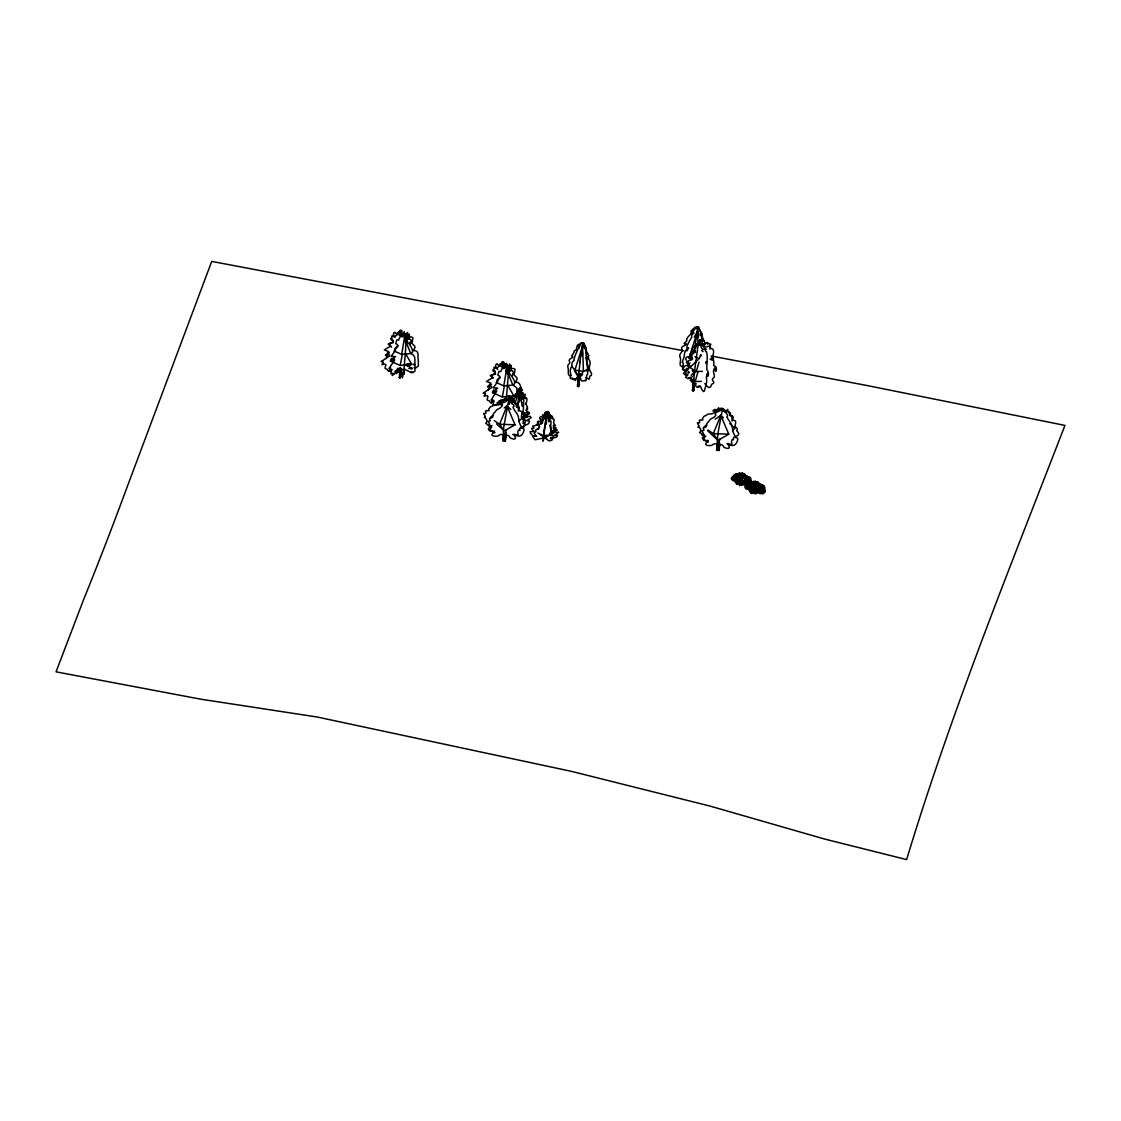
<?xml version="1.0" encoding="UTF-8"?>
<svg xmlns="http://www.w3.org/2000/svg" width="1121" height="1121" viewBox="0 0 1121 1121"><rect width="100%" height="100%" fill="white"/><g stroke="black" fill="none" stroke-linecap="round" stroke-linejoin="round"><path stroke-width="1.5" d="M753.06 493.17L753.873 488.574M756.115 489.274C755.484 481.273 762.504 484.244 762.841 489.288M760.542 485.309L761.383 484.44L760.458 485.855M506.132 370.196L506.132 371.864M400.183 368.206L399.58 377.315M739.482 484.048C745.759 487.397 740.799 481.722 743.265 477.56M506.23 399.889L508.359 374.12M582.388 352.653L582.317 355.946M400.701 368.206L400.099 377.833L401.22 368.599L402.453 377.735L403.476 371.934L403.938 374.358L404.191 369.972M746.516 476.887C749.08 478.036 746.404 473.23 746.432 480.194M746.782 485.463L747.217 481.918L745.717 479.774M760.234 493.688L761.299 487.817M404.373 334.913L404.345 331.802L404.12 334.703M735.166 481.764L735.656 477.966M736.091 476.313L735.684 477.756M737.758 475.332L737.38 477.14M746.782 485.505L747.875 481.484M747.483 480.965L747.959 479.256L748.66 483.978C751.196 481.413 750.622 481.764 751.378 483.137M755.568 484.664L755.19 482.745M506.258 365.992L506.454 363.316L506.496 365.754M543.11 441.043L544.105 437.821M735.796 477.406C739.229 472.502 738.136 473.23 737.786 475.22M737.562 476.271L736.161 476.019M740.112 481.89L739.944 482.703M741.429 475.822C738.263 476.313 742.382 476.719 746.418 476.565M741.766 474.603C740.449 473.118 743.097 473.735 741.85 473.917C740.294 473.328 740.967 477.084 741.78 474.477M743.321 477.532L743.447 476.873M747.132 482.268L747.455 481.091M751.014 484.847L751.238 483.403M755.12 482.969C755.764 480.531 755.092 480.895 756.605 482.997C759.59 484.174 752.009 486.36 753.34 486.668C753.985 485.435 749.192 484.72 751.743 487.046C748.253 489.863 761.635 486.458 750.51 490.087L753.606 492.581L757.137 491.096L754.041 488.602L750.51 490.087L753.606 492.581L757.137 491.096M760.08 487.355L760.234 486.612M508.093 396.147C508.794 399.356 512.423 397.899 509.523 395.965M579.865 362.321L581.953 348.407M582.934 343.432C582.85 341.401 581.435 351.055 582.093 348.421M748.604 490.003C748.043 485.743 752.065 478.891 751.925 482.773M738.066 474.659C736.315 474.575 734.731 472.894 737.268 474.281C732.616 477.07 737.268 475.654 736.371 477.028M757.894 485.323C754.951 484.847 755.596 483.151 752.808 484.776C752.766 485.197 749.487 484.37 749.052 484.02C751.659 483.88 747.203 478.877 747.735 480.489C750.958 482.156 748.912 478.849 748.492 478.036M755.134 483.277C756.283 485.982 758.314 483.389 757.572 483.473M579.935 362.573L580.174 361.256L577.918 380.86M719.738 443.552L719.22 450.11L716.459 449.689L717.72 446.915L717.398 443.356M509.27 404.345L509.509 402.131M717.286 449.423L718.967 450.572C716.922 444.168 722.428 442.879 723.844 447.111C725.301 448.372 731.467 449.983 728.594 445.401C725.904 440.889 730.163 445.892 731.901 444.07C731.158 442.417 731.509 438.241 733.442 439.838C732.896 438.521 733.975 437.344 734.956 435.803C733.12 433.252 732.77 430.506 732.069 425.882C730.317 421.608 728.916 421.076 726.786 416.914C728.51 415.919 727.417 414.35 724.656 411.589C724.096 406.264 721.476 411.505 723.045 408.927M740 482.38L739.608 485.729L740.463 483.095M745.199 476.243C748.211 478.331 743.84 475.136 742.41 472.768M408.408 339.145C407.82 336.72 411.841 336.356 412.934 337.799L412.29 341.611L409.726 342.395M408.787 368.543L411.925 367.996M510.517 370.673C509.929 368.249 513.936 367.87 515.043 369.313L514.581 372.845L512.956 373.657M546.319 424.214L546.516 420.753M546.712 417.292L546.894 413.831L541.261 423.85M760.22 493.59L761.117 491.012M404.583 335.655C403.868 344.413 410.846 328.845 409.235 337.799M506.692 367.184C506.272 375.185 510.826 362.882 510.728 369.215M585.933 377.721C591.271 380.131 588.315 379.781 589.982 375.927C593.191 375.619 590.907 372.116 589.52 369.888C588.315 365.418 592.406 362.84 588.231 358.72C584.868 357.319 586.535 350.453 585.246 346.585C586.661 347.37 585.638 353.283 588.917 355.567C584.279 360.303 588.539 365.698 587.6 374.078C585.737 375.031 587.012 383.284 584.77 380.341C584.097 380.608 580.86 382.611 580.482 378.352M511.344 369.313L511.246 366.063L508.71 369.51M719.542 443.201L718.981 449.675L716.767 450.236L718.491 444.14L717.804 450.6L718.183 449.395M508.331 374.386L507.785 365.194L507.561 366.273L507.491 369.454L509.747 364.017L508.948 369.299M582.948 344.595L582.962 344.75M740.126 481.834L740.631 479.9M760.781 489.709L760.641 490.564M403.294 334.773L403.546 333.371L403.882 334.717M505.403 366.287L505.655 364.885L505.991 366.245M697.626 338.038L697.766 333.652M700.107 330.667C701.466 332.853 701.872 341.583 702.447 345.758M695.146 371.275L694.964 372.424L695.272 371.219M404.317 335.585C404.233 345.422 409.459 322.596 406.853 337.785M506.426 367.099C506.047 374.288 508.724 361.663 505.655 366.875C499.111 374.848 510.98 354.418 501.858 368.907L500.737 371.654L498.929 371.373L497.864 375.115L499.476 376.039L499.504 377.679L497.023 379.921L497.654 381.841L493.73 387.053L493.688 388.076L496.267 387.852L494.389 392.098L496.841 391.019L491.068 400.043L492.736 399.524L491.292 402.887L493.758 400.954L492.96 404.919L493.843 405.536M519.387 397.885L519.135 401.57L519.612 400.141M740.421 476.901L740 476.033M519.64 394.578L519.892 391.271L515.226 402.075M578.856 378.814L578.898 378.099L577.974 386.577L578.968 378.786L578.548 379.739L577.679 386.044L578.45 386.563L579.179 379.276L580.482 378.744L579.655 378.071L579.221 378.8L578.702 386.395L577.427 386.213L578.436 378.113L575.928 378.814L575.465 380.594L574.807 378.646M740.533 474.673C738.15 476.495 741.303 470.694 741.051 474.589M741.626 481.259C746.502 480.138 738.669 480.194 742.396 482.591M744.933 476.201C745.325 472.417 742.494 473.146 743.447 476.859M751.701 482.03C752.639 480.825 752.121 484.258 753.032 482.969C756.563 482.717 752.822 482.731 753.06 482.24C753.83 479.396 755.582 483.067 754.083 482.198C751.364 481.287 754.727 481.638 755.778 482.591M755.106 489.331C753.844 487.285 755.708 491.53 756.072 489.527M759.968 488.139L758.777 485.267M763.99 491.138C766.344 488.448 760.402 488.153 763.051 490.129M405.984 364.998C409.683 368.501 407.904 364.171 406.405 364.395M715.534 412.808L715.366 410.076L715.913 410.818M740.322 479.199C740.224 476.523 736.203 483.277 740.533 480.503L743.629 482.983L740.084 484.468L738.207 483.669L740.883 479.466M747.973 480.208L748.099 479.326M751.701 481.764L749.627 484.664L749.921 483.669M755.932 489.401L753.971 488.742L754.475 487.551M759.59 484.72C760.318 483.585 761.748 485.183 758.679 485.925M761.243 487.985L761.551 487.369M699.644 344.876L699.826 339.663L698.061 345.254L695.847 361.971M743.727 476.033L747.819 479.802L744.989 481.385L744.05 475.066L744.694 476.971M750.243 479.508L747.259 476.397L748.141 480.699M756.129 484.216L755.596 481.343M760.739 484.861L760.192 485.379L760.991 484.258M519.738 394.031L520.158 390.935M760.094 487.523C759.421 491.699 755.806 488.84 756.871 489.204M525.791 398.403L525.104 398.544M399.468 377.483L399.903 368.024M399.679 377.665L400.351 368.417L398.67 368.487L398.656 372.032L396.344 373.405L397.002 370.953L396.063 370.603L394.648 373.783L392.182 375.549L393.065 373.209L390.879 373.868L391.649 369.426L389.183 371.359L390.64 367.996L388.959 368.529L394.676 360.205L394.438 359.238L392.294 360.444L394.158 356.338L391.593 356.562L391.635 355.525L395.545 350.327L394.914 348.407L397.395 346.151L397.38 344.511L395.755 343.587L396.834 339.845L398.628 340.139L399.763 337.393C402.313 333.862 402.719 331.774 401.893 337.043C405.914 331.312 403.98 335.866 405.452 338.024M519.584 400.758L519.457 401.893M410.006 344.455C415.485 337.267 401.78 337.197 409.459 344.301C410.72 346.473 412.752 349.304 412.626 351.91L411.897 352.709A1.808 1.331 63.9 0 0 411.519 353.914C416.69 355.903 414.21 361.635 414.98 365.054L414.924 371.303L412.878 372.578A1.92 1.415 63.9 0 0 411.421 371.822L411.645 372.803L404.163 369.005M512.115 375.983C517.594 368.795 503.89 368.725 511.568 375.829C512.815 377.987 514.847 380.818 514.721 383.438L514.007 384.237A1.808 1.331 63.9 0 0 513.614 385.428L516.851 387.992L517.089 393.975M547.3 415.162L546.908 418.105M742.228 473.58L742.396 472.782L741.99 473.679M717.034 445.163L717.958 433.252L722.569 408.661L721.307 408.072L718.449 409.768L714.343 409.529L712.858 410.889L714.82 411.435L714.371 412.542C711.148 415.415 708.01 412.486 705.936 415.611L704.24 416.087L702.377 418.525L702.951 419.8L701.858 420.151C696.603 419.058 701.382 422.547 699.014 422.967C694.277 421.398 701.942 426.919 697.766 427.045C700.765 427.437 701.844 430.786 699.49 432.664C702.18 432.258 701.536 436.896 704.31 435.018M740.841 479.62L741.513 484.174L738.207 483.669L737.001 481.988L740.603 480.391L743.629 482.983L740.084 484.468L737.001 481.988M504.716 437.526L506.132 429.918M718.463 446.915L719.093 441.842M731.046 416.367C734.395 415.401 729.785 416.297 729.07 413.215C729.729 409.964 722.19 413.397 723.157 409.417C722.19 406.054 724.811 413.635 727.767 409.389C726.786 412.976 732.419 411.743 729.911 414.392L729.925 415.653M404.625 334.801L404.989 333.694L405.592 334.997C402.047 342.087 410.973 332.405 400.463 333.413M546.684 414.027C548.197 410.804 545.633 411.365 544.708 414.49C545.184 418.175 543.265 416.494 540.981 420.767C546.263 424.046 536.497 423.472 539.369 426.134C539.607 429.413 533.568 429.385 536.034 431.543L534.128 433.14L535.992 435.733L532.909 436.826L535.039 439.74L544.82 437.793L548.884 440.861L551.882 440.301L552.611 438.675L550.761 437.442L552.877 437.428L553.382 435.873L549.696 433.995C548.351 431.543 554.545 435.06 552.303 432.244C549.766 430.646 551.392 428.937 550.986 426.905C549.78 424.341 552.919 420.725 549.262 419.983C548.029 418.609 549.935 416.494 547.398 414.448C551.644 411.505 541.891 411.673 545.184 415.204M503.833 434.402L503.007 439.754L503.763 426.919L508.822 399.286L507.561 398.698L504.702 400.379L500.597 400.155L499.125 401.5L501.073 402.047L500.625 403.154C497.416 406.04 494.263 403.112 492.189 406.222L490.494 406.713L488.63 409.151L489.204 410.426L488.111 410.776C482.857 409.683 487.635 413.159 485.281 413.593C480.615 411.897 487.747 417.348 484.342 417.348C485.855 418.245 488.7 420.964 485.743 423.29L489.541 426.134L491.937 425.714M519.149 401.066L519.569 398.417M744.386 477.21C740.28 475.935 738.613 480.433 739.384 476.733M747.273 476.467L746.684 477.266L747.217 476.579M754.153 487.999L754.139 488.153M755.568 481.75L755.554 481.834M757.334 483.838L757.32 484.132M739.145 474.982L738.15 473.805M747.525 476.986C746.614 477 749.304 476.663 750.257 479.213M752.653 483.095L751.883 481.526M757.698 484.762L759.758 483.95L760.094 484.833M761.691 485.211C760.01 486.668 763.695 486.682 762.378 488.98M759.141 487.593L762.224 488.448L757.123 488.868M577.819 380.523L577.721 381.392L577.693 380.523M582.36 343.558C584.111 339.803 585.246 348.407 584.573 345.857C583.943 342.592 580.874 341.401 580.174 345.324C577.469 349.192 572.761 360.373 574.288 360.275C570.169 362.475 573.097 366.021 570.897 367.772C570.309 370.238 569.79 372.116 570.925 374.176C569.706 377.118 569.902 380.341 572.228 377.861C571.374 379.963 575.479 380.159 573.924 378.478M582.92 344.862L582.738 348.113M763.107 490.171C763.261 490.662 765.223 497.598 758.917 491.152M748.506 488.28C753.018 491.895 751.224 487.117 755.078 488.672M753.943 484.847L752.892 484.833M747.679 483.992L751.602 482.366L753.662 484.02M693.885 379.262L693.591 380.608L695.777 361.298L695.805 362.041M745.619 479.55C749.36 480.222 741.275 482.17 744.834 484.847M749.403 480.979C747.987 482.576 753.718 484.594 747.679 480.306C738.557 484.538 746.348 479.676 743.769 482.576M758.623 484.875C759.365 483.249 757.978 480.559 758.441 484.314M761.537 487.411L760.669 485.141L762.546 485.939M760.697 490.143L760.276 488.28M740.911 479.802C739.846 481.175 740.715 479.746 739.159 480.867M749.949 484.034L750.257 484.776M717.58 446.943L717.958 441.968M737.436 481.427L734.143 480.349M738.431 473.328L737.744 474.295L740.154 475.907M744.498 476.943L741.682 475.178M760.935 485.954L760.57 485.239M578.366 374.036L578.338 374.652M737.436 476.677L739.412 477.448L738.108 476.705M743.727 475.949L740.561 480.727L738.935 478.457C743.924 472.067 744.919 479.956 746.306 477.084M747.763 479.858L745.353 483.487L747.651 484.3M517.72 406.839L519.892 391.271L520.634 394.564M509.438 399.833C508.78 396.133 510.307 404.163 513.292 404.485C515.001 408.03 513.222 405.227 513.054 407.526C514.945 411.799 516.767 412.094 518.336 416.508C519.023 421.132 519.373 423.878 521.209 426.428C520.719 428.222 518.561 428.516 519.962 430.534C517.622 428.628 517.454 432.93 518.168 434.682C515.702 435.929 512.227 431.683 515.24 436.924C516.795 440.595 511.386 438.731 510.097 437.722C508.808 433.673 503.133 434.654 505.221 441.198L503.539 440.049L504.534 433.126M685.8 370.476C682.479 370.617 682.885 370.392 682.395 366.217C677.574 367.099 682.367 358.86 679.662 356.422A1.667 1.485 17.3 0 0 679.704 355.189C680.629 351.938 683.292 352.204 681.596 348.099C681.05 346.039 686.318 345.814 686.332 343.797C681.904 344.217 685.057 342.914 686.865 340.742C685.267 336.959 692.596 335.137 691.026 331.003C692.708 329.546 697.738 323.366 697.977 328.999M691.867 377.09L692.372 376.292M694.431 350.088L694.291 351.77M699.028 344.736C701.003 342.872 700.933 350.046 703.245 349.262C706.076 347.552 704.745 352.47 706.398 351.532C708.094 356.002 706.664 363.863 706.819 369.832C708.542 370.855 709.159 376.32 707.659 376.376C707.155 370.49 707.855 374.26 706.328 376.684C707.337 381.785 706.146 384.391 704.885 388.945C704.058 395.447 701.368 388.202 700.275 386.142C697.234 388.118 696.968 387.978 694.431 383.732L693.549 390.725L692.694 390.15L693.282 381.224M519.387 393.471L517.384 407.385M509.088 399.679C507.995 403.336 517.958 398.81 510.896 400.057M755.918 490.283C756.171 490.69 757.726 496.813 752.99 492.161M407.049 336.3L409.333 333.988L407.792 338.99M503.245 400.561L504.912 398.361L506.244 400.267M509.144 367.828L511.442 365.502L509.887 370.519M738.879 474.758L739.496 472.964L740.378 474.729M401.696 354.362L404.457 337.827L410.706 353.549L401.696 354.362L394.06 350.985L398.221 345.716M503.791 385.89L506.566 369.355L512.815 385.078L503.791 385.89L496.169 382.499L500.316 377.245M738.375 481.413L736.525 484.412L740.911 484.216M513.068 400.94C510.055 397.296 516.571 401.388 515.085 404.135M716.571 410.832L718.659 407.75L720.172 409.796M754.419 487.705L754.321 488.097M757.698 483.375L757.866 485.631L758.637 485.603M509.565 401.893L509.48 400.309M694.712 348.351L697.991 326.842L698.789 328.971M761.453 488.153L757.179 484.58L752.457 486.57L754.069 488.826L758.511 489.499L757.179 484.58L751.715 491.783L755.036 492.273L753.915 488.686M732.938 476.873C735.236 475.963 728.552 477.686 732.588 480.054M734.844 474.729C736.707 473.819 732.125 474.715 733.709 476.873M751.588 489.667C752.808 487.607 747.245 489.008 750.538 491.965M391.341 358.44L390.444 361.13L400.225 365.474L402.299 354.32M493.436 389.968L492.553 392.658L502.334 396.988L504.408 385.848M737.352 477.42L737.043 478.359M547.216 415.134L546.936 416.381L546.95 415.148M694.445 350.312L694.488 350.733M698.901 344.736L696.561 344.722L695.623 348.141C693.983 351.041 687.411 353.031 691.657 356.408C691.629 361.144 688.336 354.572 686.332 357.431C684.09 358.776 688.406 361.186 686.458 362.798C688 363.779 693.24 364.031 684.707 365.978L682.983 369.257L685.996 371.177L683.432 373.335L686.15 375.647L687.705 375.283M514.959 396.54C514.469 391.173 516.977 397.282 517.636 394.55C512.928 392.546 519.962 394.648 517.538 390.893C518.575 389.239 519.065 388.707 520.662 387.81C522.344 390.388 519.219 393.765 522.386 395.433C518.477 400.828 526.071 397.016 523.213 402.831C524.292 404.765 522.554 410.748 523.661 414.728C526.52 415.849 524.039 418.834 522.176 416.858L521.643 417.46M516.164 405.003C519.023 402.173 513.488 404.513 513.698 400.617L514.063 398.067L516.683 397.493C518.42 396.035 517.426 393.793 516.052 396.372L512.675 395.853L512.395 398.291L514.035 400.772M577.988 380.537L577.861 381.925L578.142 377.216M719.948 438.998L719.416 440.847M763.962 487.159C764.466 485.421 765.839 489.26 763.891 489.429M749.557 481.512C753.13 479.059 748.94 475.346 748.338 477.588M700.219 355.637L699.378 358.734L694.964 356.632M757.362 490.508L757.193 489.429L756.143 489.877M543.951 434.149L542.984 440.861M691.405 378.267L690.256 380.411L693.409 382.555L692.386 390.36L693.773 390.57L694.726 383.536L696.365 383.9M698.075 359.659L689.976 367.464L696.295 371.541L699.028 362.139M688.855 377.497L695.174 381.574L697.893 372.158M578.982 378.786L580.132 373.517M504.436 440.021L504.058 441.226L504.8 434.766L502.712 440.315L505.487 440.721L506.244 433.491M537.87 433.07L543.671 435.607L552.135 434.808L553.368 430.842M688.883 358.524L697.598 331.031L698.887 335.894M696.547 334.324L697.598 331.031L698.033 344.651M506.79 365.726L507.435 369.454M748.211 477.756C746.558 478.443 752.808 480.951 750.229 482.731M750.075 484.496L750.748 485.295M691.391 378.113C690.998 382.443 694.964 383.928 692.54 390.64L693.661 390.36L694.389 382.317L693.072 390.823L694.025 379.711M494.978 405.298L494.361 405.242M739.145 479.101C735.222 472.109 727.669 483.235 736.427 480.334M690.242 359.266C691.615 357.613 688.112 354.6 691.096 354.278M723.325 417.685L720.775 415.302L713.32 433.617L717.958 440.357L728.762 434.177L720.775 415.302L715.156 419.296M546.712 414.238L543.615 433.715L544.105 433.056M522.806 423.248L524.992 422.645L525.581 420.333L521.868 418.708M752.892 483.726L753.382 484.917L754.979 483.347M734.465 477.028L734.577 475.654L738.094 474.253L738.753 476.705M747.987 485.099L747.623 485.855M751.462 482.142L749.725 481.526L750.72 480.194L750.524 481.946L752.625 482.436M496.757 405.298C501.83 395.475 496.505 407.848 499.56 404.289M500.555 400.8L499.209 400.996M502.937 400.729L503.735 400.645M574.428 370.631L579.011 377.861L580.426 375.003M702.335 345.52L703.89 343.572L705.641 343.825M411.673 368.319C413.046 370.673 406.867 366.497 411.799 368.319M686.907 350.957L688.546 347.888M694.305 337.155L697.598 331.031M737.534 476.411L738.725 476.117M739.271 474.814L739.58 473.398L738.529 474.309M748.758 481.077L749.08 479.928L749.753 480.32M756.423 482.002C760.304 481.554 755.246 482.38 756.577 482.703M554.236 429.946L553.242 430.464M740.841 480.461L741.556 480.559M544.848 437.47L545.717 437.316M538.038 429.581L539.649 426.709M400.085 332.405C398.193 328.145 404.793 331.017 400.786 332.643M762.728 488.111C763.373 487.285 770.421 495.664 757.768 491.923M734.675 477C736.567 476.173 731.887 476.845 734.605 475.71M717.076 445.107C718.491 440.161 716.179 448.82 716.851 448.876C720.018 443.454 713.979 442.473 711.989 445.317C710.097 445.934 702.545 445.864 706.931 442.122C711.12 438.717 704.927 441.912 703.442 439.768L704.787 437.232L704.24 434.948L702.18 434.976L703.456 433.533L701.928 430.828L703.974 430.226L703.231 428.068L706.076 426.849L706.987 423.402L709.018 421.146C710.518 417.643 713.531 418.89 715.885 415.26C715.044 413.831 714.399 413.397 718.099 411.491C720.172 411.827 721.041 406.923 722.891 409.165M521.741 389.463C519.485 385.624 516.613 395.349 517.257 395.475M746.782 480.306L746.642 481.063L748.604 480.419M519.808 392.84L520.382 391.453L519.387 390.907M571.682 366.287L574.933 370.098L579.011 377.861L583.424 371.387L588.651 368.851L585.624 357.389M392.336 339.074L393.233 341.933L388.132 344.077L391.635 347.16M526.968 417.558L526.982 416.297L525.146 417.488M553.171 427.339L555.427 425.391L553.199 425.448M736.063 476.621L733.737 479.788L737.043 480.292L736.063 476.621L732.531 478.107L733.737 479.788L737.043 480.292M740.435 475.949L741.976 473.833L742.971 477.504M753.172 485.113L755.498 481.932L757.376 482.745M748.127 483.824L750.65 485.491M552.737 418.75C556.226 419.072 551.854 422.897 554.783 424.985C550.803 429.231 563.457 430.268 552.989 430.632L552.681 431.949L558.692 432.272C548.463 439.656 560.696 431.669 556.591 437.092L550.299 438.689M742.943 473.973C744.12 473.496 746.194 476.145 746.712 476.565M588.049 359.224L588.749 358.019L586.858 356.268M731.999 416.592C733.078 415.064 733.582 418.427 731.901 417.965C732.237 422.113 735.74 418.876 735.698 422.211L735.334 424.901C733.288 427.003 739.44 428.264 736.693 430.772C742.34 436.013 734.409 435.368 735.866 437.765C739.608 437.064 737.001 442.473 735.712 444.098C733.092 447.237 729.463 444.462 726.968 443.776M747.735 485.239L745.563 488.644L749.949 488.448M525.076 416.213L528.467 412.514L527.473 411.883L526.113 412.738M520.957 390.683C519.92 394.144 524.698 390.402 522.666 395.096M738.347 477.098L738.613 476.327L737.31 478.205M518.294 410.987L519.261 408.408C516.879 405.886 520.929 407.652 518.154 408.576C518.491 412.724 521.994 409.501 521.952 412.822L521.601 415.527C519.682 417.657 525.665 418.876 522.961 421.398C528.818 426.723 520.494 425.994 522.134 428.39C525.861 427.676 523.255 433.098 521.966 434.724C519.037 438.213 515.632 434.514 512.731 434.416M748.085 484.903L744.148 481.792L745.353 483.487L749.052 484.02M691.167 375.269L695.791 370.799M492.595 415.569L490.171 417.881L492.988 415.891M518.645 421.328L521.069 419.016M706.342 424.957L703.918 427.269L706.72 425.279M732.391 430.716L734.816 428.39L729.715 423.64M579.011 377.861L582.626 374.484M586.241 371.107L588.651 368.851M390.444 361.13L395.545 356.506M492.553 392.658L497.654 388.02M506.019 433.07L505.249 440.301L503.021 440.861C506.888 434.822 500.681 432.622 498.256 435.943C496.365 436.559 488.798 436.475 493.184 432.748C497.416 429.259 491.04 432.692 489.695 430.394L491.04 427.844L490.508 425.574L488.434 425.588L489.709 424.144L488.181 421.44L490.227 420.851L489.485 418.679L492.329 417.46L493.254 414.013L495.272 411.757C496.785 408.254 499.784 409.515 502.138 405.886L502.53 404.667L500.961 404.807L502.194 403L505.487 401.794L508.205 399.062L509.789 399.482L511.26 402.705L514.931 401.893L517.37 406.811L518.841 406.334L516.837 407.203L516.192 406.278M524.222 424.313L523.843 426.933L520.719 428.53M547.426 411.743L549.43 412.696L547.707 414.392L549.851 414.938L549.836 416.255M723.227 410.384L722.653 408.759L720.789 410.566M508.261 400.561L508.878 399.37L508.906 401.136M751.322 490.508C750.397 488.868 748.548 496.365 754.419 492.329M699.952 330.233L698.621 326.828L696.744 328.943M391.86 369.622C386.465 373.797 388.553 368.249 386.044 369.033C382.793 368.052 388.384 364.507 384.377 364.017C377.973 366.595 387.137 360.85 381.042 361.593C384.881 359.393 385.736 357.907 389.898 356.03L389.435 354.867L385.974 355.049L388.763 351.616L384.335 349.976L390.612 346.011L389.435 343.601L393.387 342.634L393.219 340.868L391.145 339.733L390.781 338.346C393.079 338.444 390.556 333.974 393.079 336.538L394.984 336.931L396.638 334.661C400.435 335.627 397.212 332.278 399.735 331.522L400.94 331.606L401.346 332.951L399.496 335.347L403.938 333.512L405.788 334.689C406.363 349.177 404.373 360.233 404.036 370.533M493.969 401.15C488.574 405.312 490.662 399.777 488.153 400.561C484.889 399.58 490.48 396.021 486.486 395.545C480.082 398.123 489.232 392.378 483.151 393.121C486.976 390.921 487.845 389.421 491.993 387.544L491.53 386.381L488.083 386.577L490.872 383.13L486.444 381.504L492.722 377.525L491.53 375.129L495.482 374.162L495.314 372.396L493.24 371.261L492.876 369.874C495.174 369.958 492.651 365.488 495.188 368.066L497.079 368.459L498.747 366.175C502.53 367.156 499.321 363.807 501.844 363.05L503.049 363.12L503.441 364.479L501.591 366.875L506.636 365.026L507.897 366.217L506.58 369.215L507.701 366.511C507.028 362.587 504.072 367.45 502.572 364.928M744.624 476.971L744.68 476.159L745.661 476.971M744.666 478.121L745.605 477.868L747.034 480.419M743.994 481.946L745.073 483.361L743.125 484.903M553.578 433.281L555.105 430.688L553.115 431.543M504.226 407.918L507.028 405.928L510.854 409.501M404.961 340.728L405.69 340.013L405.185 342.003M507.056 372.256L507.799 371.541L507.295 373.517M589.184 370.659L589.17 368.893M759.898 491.573L759.043 491.573M703.456 346.221C704.422 349.458 710.938 342.732 710.041 349.234M734.9 427.886L734.577 426.919M526.239 410.384L527.725 408.885L526.534 408.282M741.191 475.921L742.018 475.584L742.06 476.551M750.552 486.472L752.149 484.706L753.158 485.897M401.808 368.879L399.566 377.721M505.571 430.198L515.015 424.803L507.028 405.928L499.574 424.228L504.226 430.968L496.561 423.836M748.141 485.029L746.04 486.22L749.122 488.7L753.536 487.032M764.284 490.914L760.739 492.399L757.656 489.905L761.187 488.42L764.284 490.914L760.739 492.399L757.656 489.905M748.464 482.534L746.446 483.922L747.161 484.903M553.34 428.558L556.016 427.451L554.335 429.847M743.363 481.413L745.731 479.998M579.207 347.44L578.73 348.155L579.235 347.412M494.739 370.448L495.328 373.461L490.227 375.591L493.268 378.113M696.758 345.983L695.23 345.814L694.431 348.491M739.622 474.814L741.976 473.833L743.069 474.589M753.144 482.927L755.498 481.932L758.581 484.426M491.755 426.849C487.929 426.765 486.78 431.109 491.348 430.814M394.928 371.191L397.38 370.897L397.451 369.524M497.037 402.705L499.476 402.425L499.56 401.052M705.796 436.111C697.808 437.905 705.866 440.301 708.094 442.389M502.881 364.171C507 362.784 500.26 359.505 502.292 363.75M490.255 385.89C483.305 387.025 492.329 386.815 488.111 390.178M540.35 434.808L544.274 437.19L548.996 435.761M585.022 348.295L585.274 349.135L585.106 348.393M752.191 481.96L751.729 482.478M761.565 492.147C757.516 494.291 756.423 492.161 757.964 490.017C759.113 492.161 756.549 494.978 752.135 492.329M549.893 417.32C552.821 413.117 553.382 420.053 551.658 418.301C546.796 420.011 553.171 415.807 550.075 415.485C550.803 413.257 545.731 415.709 548.8 412.794C548.856 410.202 544.652 411.757 545.493 414.252M702.405 340.896L703.904 340.252L702.04 337.897M586.9 354.348L587.754 353.311L585.624 351.237M495.006 432.692L493.464 432.678L492.203 431.025M414.125 365.208L414.91 364.367L413.018 364.199M736.665 474.547L738.094 474.253M741.766 476.873L743.755 476.383M754.069 482.24L755.498 481.932M756.591 489.905L758.511 489.499M540.546 422L540.897 419.142M737.058 477.35L736.763 476.495L739.664 481.231L739.047 479.522L738.669 480.545M762.252 489.148L760.935 488.252M747.175 484.384L744.218 483.81M691.096 377.623L688.196 378.702L685.688 377.399L687.804 374.428L686.248 374.176C683.039 371.163 695.51 363.694 688.224 366.959C689.961 364.381 686.542 363.092 688.63 360.78C690.83 359.407 694.74 360.71 691.321 356.422C692.007 354.432 693.647 352.947 695.566 352.022C695.412 351.377 691.363 351.013 694.375 350.565M518.448 390.276L518.42 392.252M748.071 485.113C749.557 485.715 747.693 482.843 749.963 484.847M400.225 365.474L411.785 364.437L405.774 354.012M502.334 396.988L513.894 395.951L507.869 385.54M576.755 377.371C581.281 377.413 575.437 386.241 578.576 386.17C578.506 382.597 579.151 378.954 580.552 378.281M401.808 369.37L400.968 370.126L400.463 377.511L399.3 377.483M696.295 371.541L702.503 371.331M695.174 381.574L701.382 381.364M523.129 426.526L528.552 423.724L529.701 421.048L526.66 420.613L531.214 417.629L529.967 416.367L524.852 416.662L525.231 414.77C528.271 415.793 532.055 412.318 527.445 412.15L526.197 410.244L527.557 407.329L525.959 403.924C526.338 402.803 528.299 396.89 525.273 397.563C519.766 399.356 525.048 395.783 523.353 393.989C522.442 393.107 519.415 392.56 522.344 390.038C519.682 387.908 521.517 382.345 515.772 382.079A1.808 1.597 -15.4 0 1 516.221 380.79C519.387 377.315 513.852 376.53 513.642 373.601M515.015 424.803L499.574 424.228L494.207 420.599M728.762 434.177L713.32 433.617L707.94 429.988M521.713 396.932L525.259 394.242L524.558 398.487M740.561 480.727L744.989 481.385M741.626 484.678L736.427 483.627L735.362 482.156L737.968 480.124L737.015 480.713M750.65 488.91C739.776 489.583 747.931 481.946 746.488 485.954M755.82 489.751L759.043 490.241M739.958 475.949L738.655 475.865M536.623 436.251L532.797 435.705L530.597 433.351L530.093 431.571L534.044 431.641L532.223 429.497C529.687 426.723 535.165 429.539 533.792 427.535C530.569 424.691 535.306 426.653 535.768 425.153C539.762 424.313 534.787 419.786 540.49 421.664L541.849 421.062L539.677 418.441C538.781 414.938 547.679 418.315 543.068 415.569C544.217 415.751 544.4 413.313 545.493 414.966M571.15 375.689C566.315 376.18 569.454 370.673 567.787 366.833C567.436 363.47 570.547 364.339 569.622 361.607C566.974 358.748 574.961 357.795 572.299 356.324C570.057 357.053 574.793 352.779 574.176 350.943C578.52 350.144 575.003 344.441 579.725 344.161C582.794 339.971 585.849 346.767 585.737 349.654M732.349 417.04L733.008 417.783L731.999 421.118M683.712 350.789L211.715 261.403L127.107 487.075A4193.339 435.719 -80.6 0 1 83.416 600.099L56.05 671.843L201.135 699.252L317.215 717.02L571.57 771.388L710.041 806.083L824.425 838.998L906.623 859.597C951.267 711.989 1009.362 569.104 1064.95 425.405L866.841 385.484L711.092 355.988M694.305 350.13L692.372 349.892L692.203 348.617L693.479 347.006L695.034 347.09C695.51 343.825 699.28 342.437 702.811 344.119C703.736 347.328 707.897 338.836 707.701 344.175C708.598 341.555 709.159 345.03 710.91 344.161C707.015 350.789 715.759 345.674 713.11 354.768C712.9 358.916 714.245 361.817 713.797 365.81C716.725 366.175 716.655 368.431 716.067 371.317C714.764 372.242 715.002 365.292 714.189 368.949C711.751 373.125 716.823 375.941 712.816 378.492C710.49 380.846 717.02 382.093 711.709 384.293L710.742 386.647C708.906 389.688 706.048 384.643 704.801 383.564M411.533 342.073C411.743 345.002 417.278 345.8 414.111 349.276A1.808 1.597 -15.4 0 0 413.663 350.565C420.179 350.369 417.194 357.123 418.273 359.925L418.385 365.936L415.877 367.912A1.92 1.696 -15.4 0 0 414.027 367.758M546.768 438.129L544.61 438.241M690.074 362.994L688.21 364.087L687.804 365.978M751.897 488.153L752.92 487.453L749.571 484.734L746.04 486.22L749.122 488.7M698.691 329.014C696.828 323.717 690.858 333.848 691.797 337.057C689.765 340.644 684.469 348.855 688.112 348.113C682.479 352.204 685.716 356.38 682.647 360.458A1.667 1.135 -55.8 0 1 682.577 361.663L682.114 362.531C684.146 362.363 682.927 365.586 683.207 367.338M501.858 400.786L501.563 402.355M491.46 384.391L490.55 384.993M389.351 352.877L388.637 352.625L388.146 354.376C381.196 355.511 390.22 355.301 386.016 358.664M402.061 369.804L400.996 370.084L400.365 377.665L399.44 377.259M397.1 369.468L398.459 369.285L397.479 368.263M501.648 364.115L500.4 363.61C497.388 368.319 497.542 360.121 495.384 366.119L497.612 369.37M399.538 332.601L398.291 332.082C395.349 336.776 395.181 328.509 393.275 334.604L395.04 336.846M537.449 424.705L537.043 425.434M525.132 403.238L525.721 404.036M703.399 346.823C706.454 345.422 696.197 342.185 696.645 344.665M704.549 345.394L702.741 343.488M734.998 480.18L737.45 481.834M691.237 377.945L690.354 377.216M544.189 416.452L542.508 414.966L542.746 418.217M762.855 488.406L763.331 489.288M698.201 386.142L699.798 386.227M407.161 363.61L410.468 363.722M760.669 485.141L763.765 487.621M707.743 430.842L717.958 440.357M751.967 489.302L753.774 488.42M694.333 370.533C689.135 372.901 698.551 369.958 692.246 370.476M518.392 393.247L517.299 392.126L518.364 394.06M699.084 329.294L699.392 330.191M694.88 350.411C696.141 352.078 691.797 350.312 692.722 352.498M720.775 415.302L722.625 418.007M499.56 404.05C501.507 404.12 499.42 399.216 502.474 400.407M538.22 424.523L537.772 422.071L538.64 422.953M710.139 359.196L712.41 360.135M544.274 437.19L543.671 435.607L546.894 413.831L548.912 421.902M548.659 418.469L549.836 421.566M502.754 399.384L502.951 400.631M705.754 343.572L703.021 339.747C702.026 337.183 702.909 334.45 700.723 331.788C698.972 331.27 702.895 333.105 701.396 335.515M751.602 482.366L752.583 486.038M549.724 425.125L552.135 434.808M524.754 412.64L525.497 415.933L524.264 419.885L522.975 411.477M408.619 337.687L408.128 335.305L406.601 337.996M519.401 393.499C519.836 390.935 520.999 385.47 519.065 389.435M508.598 396.245L508.892 397.044L509.396 396.231M519.892 391.271L522.204 406.419M706.875 361.747C705.319 366.609 705.445 360.093 706.875 361.747M700.709 354.628L700.723 356.044L700.709 354.628M694.179 374.596C694.109 376.782 694.572 371.135 694.179 374.596M696.673 334.801L696.842 334.002L696.673 334.801M704.605 348.785L706.216 349.318L704.661 348.659M410.104 364.914L409.165 366.693L410.104 364.914M512.199 396.428L511.26 398.207L512.199 396.428M754.951 488.91L756.689 488.602L754.951 488.91M761.579 485.435C764.886 486.836 763.485 483.824 761.579 485.435M699.938 340.756L700.177 340.069L699.938 340.756M507.224 407.007L507.224 407.007M699.714 341.162L700.008 339.817L699.714 341.162M702.026 350.537L702.895 351.686L702.068 350.425M723.451 409.852L723.199 410.804L723.451 409.852M712.185 357.403C708.584 361.845 714.834 357.739 712.185 357.403M689.079 372.536C687.355 374.82 688.196 369.075 689.079 372.536M687.537 369.762C685.239 371.317 686.5 365.824 687.537 369.762M700.303 333.974L700.821 334.885L700.303 333.974M764.27 486.304L763.513 486.794L764.27 486.304M582.598 345.941L574.933 370.098L583.424 371.387L582.598 345.941M737.982 479.774L738.515 480.433L737.982 479.774M693.773 333.049L692.946 333.694L693.773 333.049M578.674 346.263L577.735 346.277L578.674 346.263M692.876 331.424L691.741 331.452L692.876 331.424M749.571 484.734L747.245 487.901L750.552 488.406L749.571 484.734M761.187 488.42L758.861 491.601L762.182 492.091L761.187 488.42"/></g></svg>
